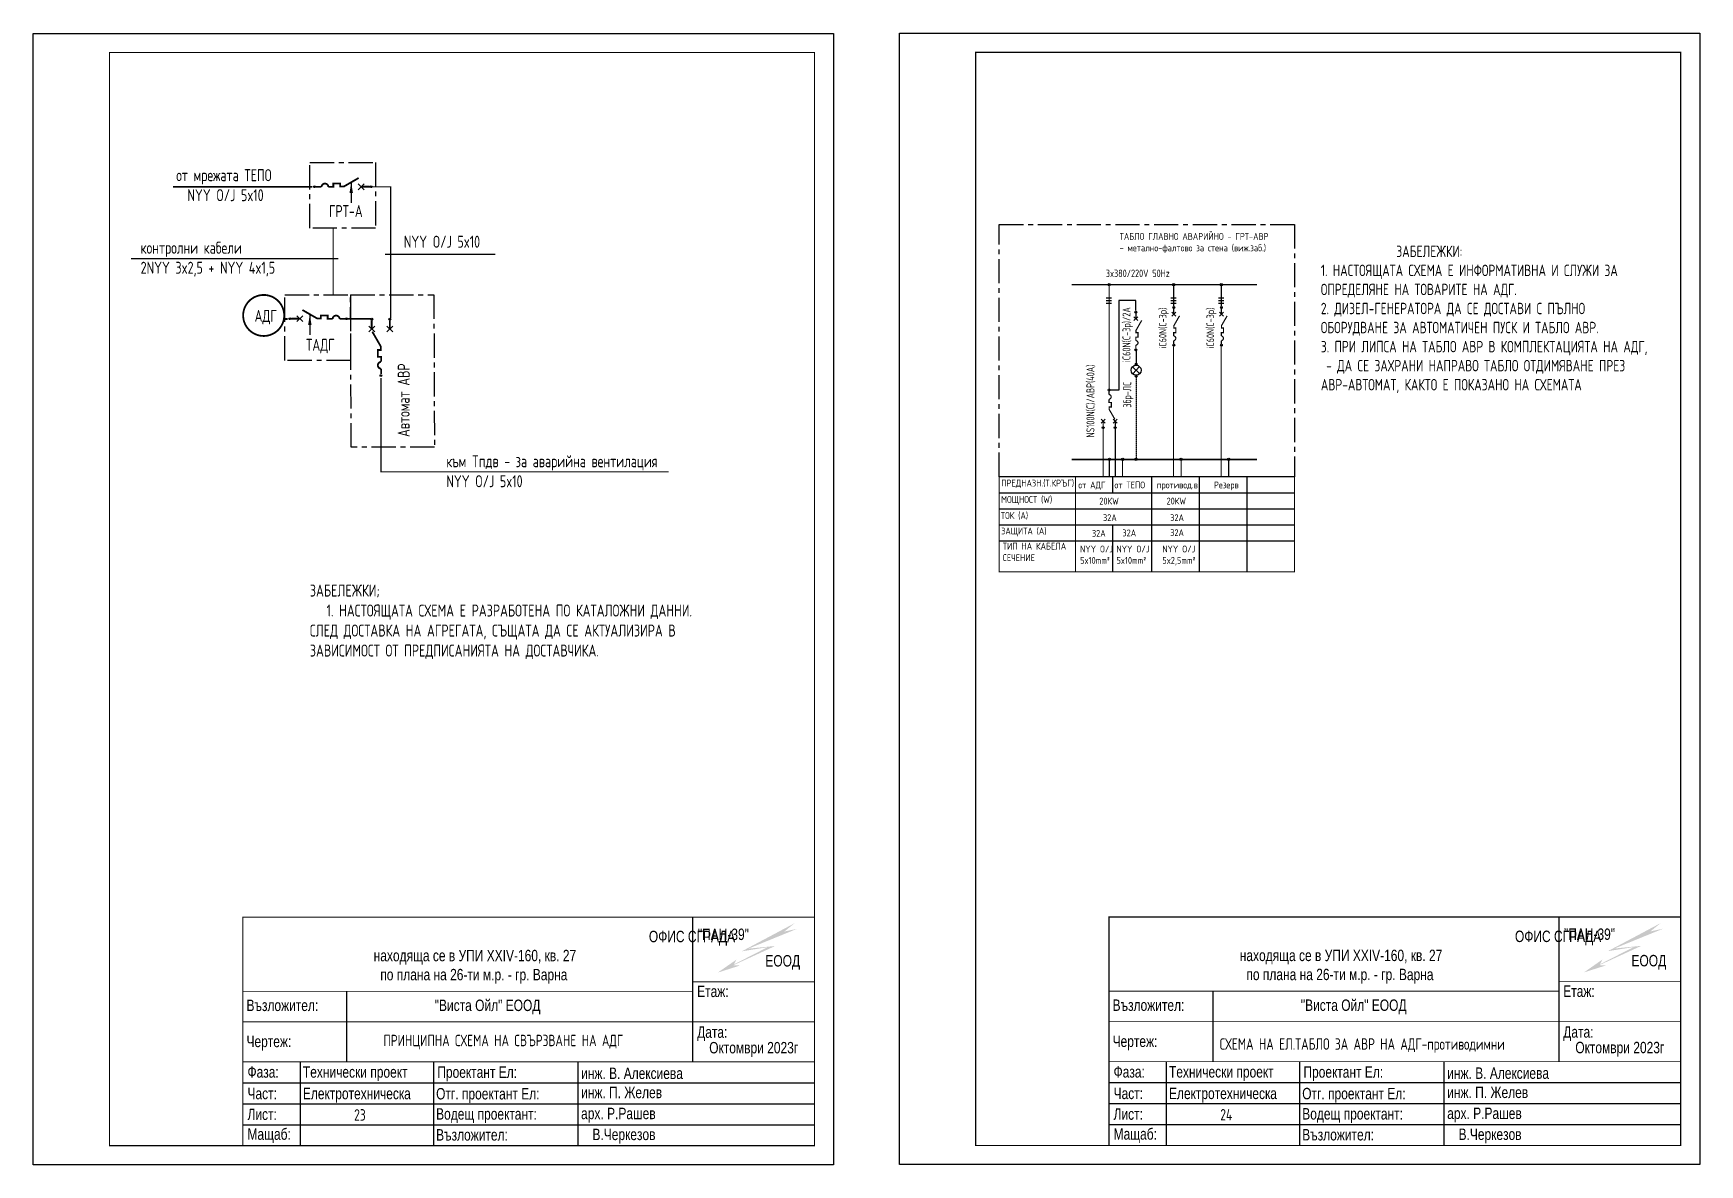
# Model space of a CAD drawing. Extents: x 25325 to 182345, y 3956 to 147305.
# Drawn here: x 34183 to 38556, y 14117 to 17087 of the extents above; entities that cross this region are included whole.
import ezdxf

# ---------------------------------------------------------------- set-up
doc = ezdxf.new("R2010")
doc.units = 0
doc.header["$MEASUREMENT"] = 0
doc.header["$PDMODE"] = 32
doc.header["$PDSIZE"] = 5
for name, pattern in [('CENTERX2', [101.6, 63.5, -12.7, 12.7, -12.7]), ('DASHED', [0.75, 0.5, -0.25]), ('HIDDENX2', [19.05, 12.7, -6.35])]:
    doc.linetypes.add(name, pattern=pattern)
doc.layers.get('0').update_dxf_attribs({"linetype": 'CONTINUOUS'})
doc.layers.add('CAT6A UNDERGROUND PORTS ROUTING', color=1, linetype='CONTINUOUS')
doc.layers.add('ELSH', color=111, linetype='CONTINUOUS')
doc.styles.add('ARIAL', font='arial.ttf', dxfattribs={"width": 0.75})
doc.styles.get("Standard").update_dxf_attribs({"font": 'simplex.shx', "width": 0.7, "height": 10})

# ---------------------------------------------------------------- blocks, each defined once
blk = doc.blocks.new('strelka')
blk.add_hatch(color=256).paths.add_polyline_path([(-9.8, 37.1), (10, 37.1), (0, 0.4)])
blk = doc.blocks.new('A4_M100')
at = {"ltscale": 30}
blk.add_lwpolyline([(0, 2970), (2100, 2970), (2100, 0), (0, 0)], close=True, dxfattribs=at)
at = {"const_width": 3}
blk.add_lwpolyline([(2050, 2920), (200, 2920), (200, 50), (2050, 50)], close=True, dxfattribs=at)
blk = doc.blocks.new('AS_VO_EL_LOGO')
for points in [[(-52.2, 584), (-191, 510.1), (-45.8, 569.2), (-79.2, 562.1)], [(-253.9, 454.3), (-205.1, 488.3), (-212.8, 473.5), (-195.5, 472.9)], [(-120, 522.6), (-238.9, 461.7), (-103.9, 523.8)], [(-190, 510.3), (-178, 516.7), (-103.9, 524.1), (-190.3, 510.3)]]:
    blk.add_hatch(color=256).paths.add_polyline_path(points)
for p, q in [((-320, 600), (-320, 220)), ((-1227.8, 404.5), (-1227.8, 220.8)), ((-1350, 220), (-1350, 0)), ((-1000, 220), (-1000, 0)), ((-620.6, 0), (-620.6, 220.1)), ((-1500, 165), (0, 165)), ((-1500, 110), (0, 110)), ((-1500, 55), (0, 55))]:
    blk.add_line(p, q)
at = {"const_width": 3}
blk.add_lwpolyline([(0, 600), (-1500, 600), (-1500, 0), (0, 0)], close=True, dxfattribs=at)
at = {"const_width": 2.1, "flags": 128}
for points in [[(-320, 405), (-1500, 405)], [(-320, 430), (1, 430)], [(-1500, 325), (0, 325)], [(0, 220), (-1500, 220)]]:
    blk.add_lwpolyline(points, dxfattribs=at)
at = {"char_height": 30, "attachment_point": 1, "style": 'ARIAL'}
for s, insert in [('\\fArial|b0|i0|c204|p34;"ПАН-39" ', (-306.1, 569.8)), ('{\\fArial|b0|i0|c204|p34;^I^I^I^I^I              ОФИС СГРАДА\\Pнаходяща се в УПИ }XXIV-160, {\\fArial|b0|i0|c204|p34;кв. 27\\P  по плана на 26-ти м.р. - гр. Варна}', (-1156.9, 564.1)), ('\\fArial|b0|i0|c204|p34;ЕООД', (-129, 500.3)), ('Етаж:', (-308, 420.1)), ('Възложител:', (-1490.6, 383.4)), ('{\\fArial|b0|i0|c204|p34;"Виста Ойл" ЕООД}', (-996.6, 383.4)), ('Дата:', (-308, 313.1)), ('Чертеж:', (-1490.6, 288.6)), ('{\\fArial|b0|i0|c204|p34;Октомври 2023г}', (-276.3, 272.2)), ('Фаза:', (-1488, 208.4)), ('{\\fArial|b0|i0|c204|p34;Технически проект}', (-1342.6, 208.4)), ('{\\fArial|b0|i0|c204|p34;Проектант Ел:}', (-989.8, 208)), ('{\\fArial|b0|i0|c204|p34;инж. В.} {\\fArial|b0|i0|c204|p34;Алексиева}', (-612.5, 205)), ('Част:', (-1488, 151.8)), ('{\\fArial|b0|i0|c204|p34;Електротехническа}', (-1342.6, 151.8)), ('Отг. проектант Ел:', (-993, 151.3)), ('{\\fArial|b0|i0|c204|p34;инж. П. Желев}', (-612.5, 154.6)), ('Лист:', (-1488, 97.4)), ('Водещ проектант:', (-993, 98.2)), ('{\\fArial|b0|i0|c204|p34;арх. Р.Рашев}', (-612.5, 99.5)), ('Мащаб:', (-1488, 45.3)), ('{\\fArial|b0|i0|c204|p34;В.Черкезов}', (-582.7, 44.5)), ('Възложител:', (-993, 43.3))]:
    blk.add_mtext(s, dxfattribs=dict(at, insert=insert))

msp = doc.modelspace()

# ---------------------------------------------------------------- linework, layer by layer
at = {"layer": 'CAT6A UNDERGROUND PORTS ROUTING'}
for p, q in [((37067.74, 16211.71), (37086.8, 16193.58)), ((37086.24, 16212.07), (37068.21, 16193.13))]:
    msp.add_line(p, q, dxfattribs=at)
msp.add_circle((37077.21, 16202.64), 13.11, dxfattribs=at)
at = {"layer": 'ELSH'}
for p, q in [((35017.44, 16696.06), (35017.44, 16642.43)), ((35051.58, 16676.64), (35035.99, 16692.23)), ((35035.99, 16676.64), (35051.58, 16692.23)), ((34439.85, 16496.38), (34983.48, 16496.38)), ((35106.67, 16507.09), (35395.3, 16507.09)), ((36999, 16392.27), (37013, 16392.27)), ((36999, 16385.27), (37013, 16385.27)), ((36999, 16378.27), (37013, 16378.27)), ((37076.5, 16385.94), (37031.67, 16385.94)), ((37031.67, 16385.94), (37031.67, 16150.35)), ((37076.5, 16359.4), (37076.5, 16385.94)), ((37168.55, 16392.27), (37182.55, 16392.27)), ((37168.55, 16385.27), (37182.55, 16385.27)), ((37168.55, 16378.27), (37182.55, 16378.27)), ((37170.75, 16355.22), (37181.14, 16344.82)), ((37170.75, 16344.82), (37181.14, 16355.22)), ((37293.55, 16392.27), (37307.55, 16392.27)), ((37293.55, 16385.27), (37307.55, 16385.27)), ((37293.55, 16378.27), (37307.55, 16378.27)), ((37295.75, 16355.22), (37306.14, 16344.82)), ((37295.75, 16344.82), (37306.14, 16355.22)), ((34874.76, 16330.17), (34890.36, 16345.76)), ((34890.36, 16330.17), (34874.76, 16345.76)), ((34908.9, 16349.59), (34908.9, 16295.96)), ((35079.09, 16318.62), (35063.5, 16303.03)), ((35079.09, 16303.03), (35063.5, 16318.62)), ((35111.2, 16318.62), (35126.79, 16303.03)), ((35111.2, 16303.03), (35126.79, 16318.62)), ((37071.52, 16343.18), (37081.91, 16332.79)), ((37071.52, 16332.79), (37081.91, 16343.18)), ((37077.25, 16253.77), (37077.25, 16221.09)), ((37031.67, 16150.35), (37008.43, 16150.35)), ((36995.89, 16063.95), (36985.49, 16074.34)), ((36995.89, 16074.34), (36985.49, 16063.95)), ((37017.29, 16063.95), (37027.69, 16074.34)), ((37017.29, 16074.34), (37027.69, 16063.95)), ((37016.52, 15881.08), (37016.52, 15923.08)), ((36718.1, 15881.08), (37493.1, 15881.08)), ((36718.1, 15839.08), (37493.1, 15839.08)), ((36718.1, 15797.08), (37493.1, 15797.08)), ((37016.52, 15673.08), (37016.52, 15797.08)), ((36718.1, 15755.08), (37493.1, 15755.08))]:
    msp.add_line(p, q, dxfattribs=at)
at = {"layer": 'ELSH', "linetype": 'DASHED'}
msp.add_line((37077.25, 16187.1), (37077.25, 15971.46), dxfattribs=at)
at = {"layer": 'ELSH', "linetype": 'CENTERX2'}
for points in [[(34909.15, 16748.08), (35081.57, 16748.08), (35081.57, 16575.8), (34909.15, 16575.8)], [(37493.1, 15923.08), (36718.1, 15923.08), (36718.1, 16585.54), (37493.1, 16585.54)], [(34843.34, 16400.64), (35015.75, 16400.64), (35015.75, 16228.35), (34843.34, 16228.35)], [(35234.31, 16400.64), (35235.99, 16000.21), (35017.43, 16000.21), (35015.75, 16400.64)]]:
    msp.add_lwpolyline(points, close=True, dxfattribs=at)
at = {"layer": 'ELSH'}
for points, const_width in [([(35036.88, 16707.27), (34998, 16684.85), (34988.7, 16684.85), (34988.7, 16692.89), (34970.7, 16692.89), (34970.7, 16684.01), (34957.62, 16684.01, 0.9529545), (34939.45, 16684.01), (34925.34, 16684.01)], 4.72), ([(34787.77, 16400.25, -1), (34787.77, 16292.55, -1), (34787.77, 16400.25, -0.1681014)], 4.72), ([(34889.47, 16360.79), (34928.34, 16338.38), (34937.64, 16338.38), (34937.64, 16346.41), (34955.64, 16346.41), (34955.64, 16337.53), (34968.72, 16337.53, -0.9529545), (34986.89, 16337.53), (35001.01, 16337.53)], 4.72), ([(37091.93, 16333.38), (37076.99, 16307.46), (37076.99, 16301.27), (37082.35, 16301.27), (37082.35, 16289.26), (37076.43, 16289.26), (37076.43, 16280.54, -0.9529545), (37076.43, 16268.43), (37076.43, 16259.02)], 3.15), ([(37191.16, 16345.42), (37176.22, 16319.5), (37176.22, 16313.3), (37181.58, 16313.3), (37181.58, 16301.3), (37175.66, 16301.3), (37175.66, 16292.58, -0.9529545), (37175.66, 16280.47), (37175.66, 16271.06)], 3.15), ([(37316.16, 16345.42), (37301.22, 16319.5), (37301.22, 16313.3), (37306.58, 16313.3), (37306.58, 16301.3), (37300.66, 16301.3), (37300.66, 16292.58, -0.9529545), (37300.66, 16280.47), (37300.66, 16271.06)], 3.15), ([(35072.73, 16303.92), (35095.14, 16265.04), (35095.14, 16255.74), (35087.11, 16255.74), (35087.11, 16237.74), (35095.99, 16237.74), (35095.99, 16224.66, 0.9529545), (35095.99, 16206.49), (35095.99, 16192.38)], 4.72), ([(37021.53, 16073.75), (37006.59, 16099.67), (37006.59, 16105.86), (37011.95, 16105.86), (37011.95, 16117.87), (37006.03, 16117.87), (37006.03, 16126.58, 0.9529545), (37006.03, 16138.7), (37006.03, 16148.11)], 3.15)]:
    msp.add_lwpolyline(points, format="xyb", dxfattribs=dict(at, const_width=const_width))
for points, const_width in [([(34915.01, 16684.11), (34550.19, 16684.11)], 4.72), ([(35066.21, 16684.44), (35043.78, 16684.44)], 4.72), ([(35121.06, 16339.88), (35121.06, 16684.25), (35073.65, 16684.25)], 3), ([(34970.08, 16400.72), (34970.08, 16574.26)], 3), ([(36907.91, 16427.16), (37394.87, 16427.16)], 4), ([(37006.39, 16151.92), (37006.39, 16424.16)], 3), ([(37175.94, 16370.32), (37175.94, 16424.33)], 3), ([(37300.94, 16370.32), (37300.94, 16424.33)], 3), ([(37175.94, 16364.97), (37175.94, 16350.02)], 3.15), ([(37175.94, 16350.02), (37175.94, 16364.49)], 3), ([(37300.94, 16364.97), (37300.94, 16350.02)], 3.15), ([(37300.94, 16350.02), (37300.94, 16364.49)], 3), ([(34850.41, 16337.28), (34844.1, 16337.28)], 4.72), ([(34860.14, 16337.96), (34882.56, 16337.96)], 4.72), ([(35001.01, 16337.53), (35071.29, 16337.53)], 4.72), ([(35071.29, 16333.24), (35071.29, 16310.82)], 4.72), ([(35118.99, 16333.24), (35118.99, 16310.82)], 4.72), ([(37076.71, 16352.93), (37076.71, 16337.99)], 3.15), ([(37175.58, 16265.17), (37175.58, 15923.08)], 3), ([(37300.58, 16265.17), (37300.58, 15923.08)], 3), ([(35095.56, 16182.58), (35095.56, 15935.66), (35850.9, 15935.66)], 3), ([(36990.69, 16054.2), (36990.69, 16069.14)], 3.15), ([(36990.84, 15923.41), (36990.84, 16049.65)], 3), ([(37022.49, 16054.2), (37022.49, 16069.14)], 3.15), ([(37022.54, 15923.41), (37022.54, 16049.65)], 3), ([(36918.1, 15923.08), (36918.1, 15673.08)], 3), ([(37118.1, 15923.08), (37118.1, 15673.08)], 3), ([(37243.1, 15923.08), (37243.1, 15673.08)], 3), ([(37368.1, 15923.08), (37368.1, 15673.08)], 3)]:
    msp.add_lwpolyline(points, dxfattribs=dict(at, const_width=const_width))
at = {"layer": 'ELSH', "linetype": 'HIDDENX2', "const_width": 4}
msp.add_lwpolyline([(36907.91, 15968.26), (37394.87, 15968.26)], dxfattribs=at)
at = {"layer": 'ELSH', "linetype": 'DASHED', "const_width": 3}
for points in [[(37006.81, 15966.03), (37006.81, 15923.08)], [(37041.69, 15966.03), (37041.69, 15923.08)], [(37195.27, 15966.03), (37195.27, 15923.08)], [(37320.27, 15966.03), (37320.27, 15923.08)]]:
    msp.add_lwpolyline(points, dxfattribs=at)
at = {"layer": 'ELSH', "const_width": 3}
msp.add_lwpolyline([(37493.1, 15923.08), (36718.1, 15923.08), (36718.1, 15673.08), (37493.1, 15673.08)], close=True, dxfattribs=at)
at = {"layer": 'ELSH'}
for centre in [(37006.52, 16427.16), (37175.77, 16427.16), (37300.77, 16427.16), (37007.41, 15968.46), (37042.3, 15968.46), (37077.22, 15968.46), (37195.26, 15968.46), (37320.26, 15968.46)]:
    msp.add_circle(centre, 3, dxfattribs=at)
for p in [(34921.43, 16684.44), (35069.75, 16684.44), (37076.71, 16355.3), (37175.94, 16367.33), (37300.94, 16367.33), (34856.59, 16337.96), (35004.92, 16337.96), (35071.29, 16336.79), (35118.99, 16336.79), (37175.94, 16268.45), (37300.94, 16268.45), (37076.71, 16256.41), (35095.56, 16188.46), (37077.25, 16218.58), (37077.25, 16186.71), (37006.31, 16150.72), (36990.69, 16051.83), (37022.49, 16051.83)]:
    msp.add_point(p, dxfattribs=at)

# ---------------------------------------------------------------- block references
for name, p in [('A4_M100', (34183.27, 14116.79)), ('A4_M100', (36456.15, 14117.19)), ('AS_VO_EL_LOGO', (36233.27, 14166.79)), ('AS_VO_EL_LOGO', (38506.15, 14167.19))]:
    msp.add_blockref(name, p, dxfattribs=at)
at = {"layer": 'ELSH', "yscale": 0.75, "zscale": 0.75, "rotation": 180}
for p, xscale in [((35017.44, 16696.06), -0.45), ((34908.9, 16349.59), 0.45)]:
    msp.add_blockref('strelka', p, dxfattribs=dict(at, xscale=xscale))

# ---------------------------------------------------------------- texts
at = {"layer": 'ELSH', "attachment_point": 1}
for s, insert, char_height in [('{\\Fsimplex|c204;от мрежата ТЕПО\\P  }NYY O/J 5x10', (34558.36, 16730.44), 31.5), ('ГРТ-A', (34958.95, 16636.13), 31.5), ('контролни кабели\\P2NYY 3x2,5 + NYY 4x1,5', (34464.83, 16539.98), 31.5), ('NYY O/J 5x10', (35155.6, 16555.79), 31.5), ('{\\Fsimplex|c204;ТАБЛО ГЛАВНО АВАРИЙНО }- {\\Fsimplex|c204;ГРТ}-{\\Fsimplex|c204;АВР\\P}- {\\Fsimplex|c204;метално}-{\\Fsimplex|c204;фалтово за стена }({\\Fsimplex|c204;виж}.{\\Fsimplex|c204;заб}.)', (37033.99, 16562.84), 18), ('\\A1;3x380/220V 50Hz', (36997.74, 16466.96), 20), ('АДГ', (34763.88, 16361.08), 31.5), ('ТАДГ', (34899.22, 16285.1), 31.5), ('{\\Fsimplex|c204;към }T{\\Fsimplex|c204;пдв - за аварийна вентилация\\P}NYY O/J 5x10', (35267.11, 15979.41), 31.5), ('МОЩНОСТ (W)', (36723.08, 15872.22), 18), ('ПРЕДНАЗН.(Т.КРЪГ)', (36723.08, 15915.31), 18), ('от АДГ', (36925.5, 15910.41), 18), ('{\\Fsimplex|c204;от ТЕПО}', (37020.54, 15910.41), 18), ('{\\Fsimplex|c204;противод}.{\\Fsimplex|c204;в}', (37131.59, 15910.41), 18), ('Резерв', (37281.43, 15910.41), 18), ('ТОК (А)', (36722.24, 15830.22), 18), ('{\\Fsimplex|c204;20К}W', (36980.76, 15868.05), 18), ('{\\Fsimplex|c204;20К}W', (37157.1, 15868.05), 18), ('ЗАЩИТА (А)', (36723.08, 15789.58), 18), ('32{\\Fsimplex|c204;А}', (36990.39, 15824.47), 18), ('32{\\Fsimplex|c204;А}', (37166.73, 15824.47), 18), ('ТИП НА КАБЕЛА\\PСЕЧЕНИЕ ', (36727.41, 15749.67), 18), ('32A', (36961.32, 15783.32), 18), ('32{\\Fsimplex|c204;А}', (37041.26, 15784.53), 18), ('32{\\Fsimplex|c204;А}', (37166.73, 15785.21), 18), ('NYY O/J\\P5x10mm²', (36930.26, 15742.22), 18), ('NYY O/J\\P5x10mm²', (37025.73, 15742.22), 18), ('NYY O/J\\P5x{\\Fsimplex|c204;2,5}mm²', (37146.08, 15742.22), 18), ('ЗАБЕЛЕЖКИ;\\P   1. НАСТОЯЩАТА СХЕМА Е РАЗРАБОТЕНА ПО КАТАЛОЖНИ ДАННИ.\\PСЛЕД ДОСТАВКА НА АГРЕГАТА, СЪЩАТА ДА СЕ АКТУАЛИЗИРА В \\PЗАВИСИМОСТ ОТ ПРЕДПИСАНИЯТА НА ДОСТАВЧИКА.', (34908.97, 15639.93), 31.5), ('ПРИНЦИПНА СХЕМА НА СВЪРЗВАНЕ НА АДГ', (35101.96, 14457.9), 30), ('{\\Fsimplex|c204;СХЕМА НА ЕЛ.ТАБЛО ЗА АВР НА АДГ}-{\\Fsimplex|c204;противодимни}', (37296.58, 14448.62), 30), ('{\\Fsimplex|c204;23}', (35025.19, 14262.5), 30), ('{\\Fsimplex|c204;24}', (37298.07, 14262.89), 30)]:
    msp.add_mtext(s, dxfattribs=dict(at, insert=insert, char_height=char_height))
at = {"layer": 'ELSH', "insert": (37562.06, 16529.72), "char_height": 40, "attachment_point": 1}
msp.add_mtext_dynamic_manual_height_columns('{\\H0.66667x;                \\Fsimplex|c204;\\H1.125x;ЗАБЕЛЕЖКИ\\Fsimplex|c0;:\\P1. \\Fsimplex|c204;НАСТОЯЩАТА СХЕМА Е ИНФОРМАТИВНА И СЛУЖИ ЗА ОПРЕДЕЛЯНЕ НА ТОВАРИТЕ НА АДГ.\\P2. ДИЗЕЛ-ГЕНЕРАТОРА ДА СЕ ДОСТАВИ С ПЪЛНО ОБОРУДВАНЕ ЗА АВТОМАТИЧЕН ПУСК\\Fsimplex|c0; \\Fsimplex|c204;И ТАБЛО АВР.\\P3. ПРИ ЛИПСА НА ТАБЛО АВР В КОМПЛЕКТАЦИЯТА НА АДГ,  - ДА СЕ ЗАХРАНИ НАПРАВО ТАБЛО ОТДИМЯВАНЕ ПРЕЗ АВР-АВТОМАТ\\Fsimplex|c0;, \\Fsimplex|c204;КАКТО Е ПОКАЗАНО НА СХЕМАТА}', width=929.0555, gutter_width=50, heights=[0], dxfattribs=at)
at = {"layer": 'ELSH', "attachment_point": 1, "rotation": 90}
for s, insert, char_height in [('iC60N(C-3p)/2A', (37041.5, 16223.93), 21), ('iC60N(C-3p)', (37137.01, 16259.73), 20), ('iC60N(C-3p)', (37262.01, 16259.73), 20), ('Автомат АВP', (35139.45, 16027.31), 31.5), ('NS100N(C)/ABP(40А)', (36946.93, 16026.02), 21), ('3бр-ЛС', (37043.49, 16104.44), 21)]:
    msp.add_mtext(s, dxfattribs=dict(at, insert=insert, char_height=char_height))

doc.saveas('drawing.dxf')
